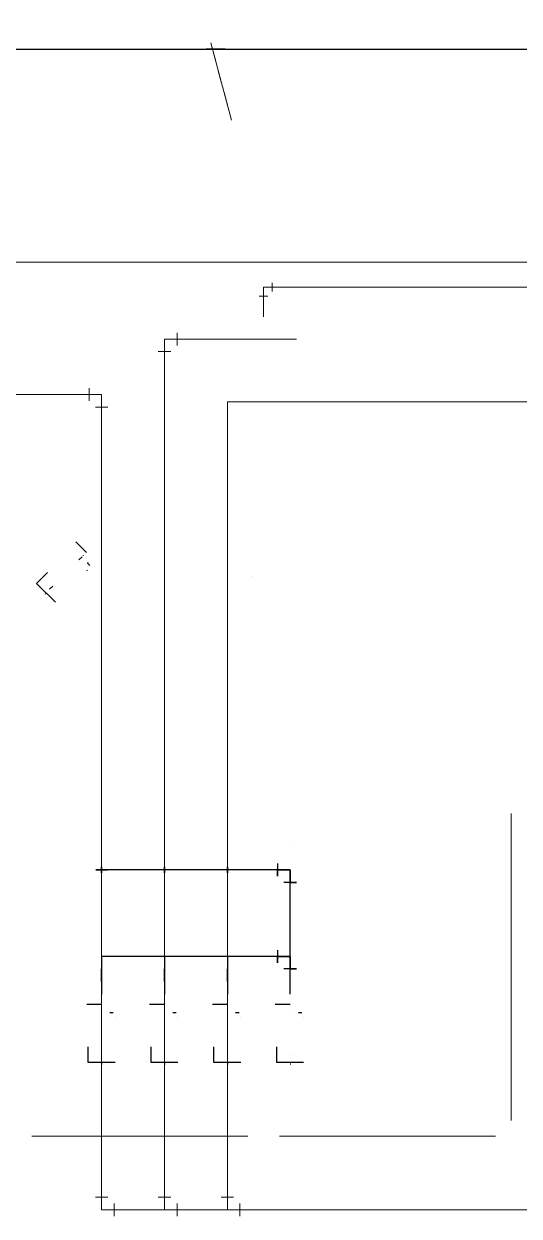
# Model space of a CAD drawing. Header units: inches. Extents: x -304.5 to -285.6, y -19.6 to -9.9.
# Drawn here: x -295.22 to -291.28, y -19.63 to -10.15 of the extents above; entities that cross this region are included whole.
import ezdxf

# ---------------------------------------------------------------- set-up
doc = ezdxf.new("R2010")
doc.units = ezdxf.units.IN
doc.header["$MEASUREMENT"] = 0
doc.layers.get('0').update_dxf_attribs({"color": 5})
for name, color, linetype in [('3D Bombas', 177, 'Continuous'), ('3D Tanques Aceite', 253, 'Continuous'), ('3D Tuberia 2¨', 3, 'Continuous'), ('3D Tuberia Descarga Camion', 3, 'Continuous')]:
    doc.layers.add(name, color=color, linetype=linetype)
doc.layers.add('3D Cerramiento Tanques', color=7, linetype='Continuous', lineweight=0, true_color=0x1c1d1b)
for name, color, linetype, lineweight in [('3D Tu.A. Tuberia A+B', 5, 'Continuous', 0), ('3D Tu.A. Tuberia oleina', 6, 'Continuous', 0), ('3D Tu.A. Tuberia oleofrito', 4, 'Continuous', 0), ('Cotas Oleina', 1, 'Continuous', 9)]:
    doc.layers.add(name, color=color, linetype=linetype, lineweight=lineweight)

# ---------------------------------------------------------------- blocks, each defined once
blk = doc.blocks.new('bomba')
at = {"extrusion": (-1, 6.123233995736766e-17, -1.224667021810135e-16)}
for p, q in [((-0.5438274276402808, -0.1064799867872352, -0.2603064264033157), (-0.5438274276402808, 0.1064799867872352, -0.2603064264033157)), ((-0.485192415385427, 2.726983439060859e-08, -0.1570211357906304), (-0.485192415385427, 2.726983439060859e-08, -0.3635917170159906)), ((-0.1489630670225779, 0, -0.3657213106368756), (-0.1489630670225779, 0, -0.1676451036678183)), ((-0.09802274598951044, 0, -0.3679721473058367), (-0.09802274598951044, 0, -0.3538363592163469)), ((-0.5531852263234214, -3.142258719890378e-05, -0.2603064264033155), (-0.5531852263234214, -0.005091926419936499, -0.2515413766534428)), ((-0.1489630670225779, -0.09257053585952235, -0.1951230672373274), (-0.1489630670225779, -0.06518335916598517, -0.1951230672373225)), ((-0.1489630670225779, -0.06518335916598517, -0.1676451036678183), (-0.1489630670225779, -0.06518335916598517, -0.1951230672373274)), ((-0.1820420236094833, -0.1064799867872352, -0.2957211025524073), (-0.1820420236094833, -0.1064799867872352, -0.2943520106269825)), ((-0.1820420236094833, -0.1064799867872352, -0.2857982082134419), (-0.1820420236094833, -0.1064799867872352, -0.284429116288017)), ((-0.1820420236094833, -0.1064799867872352, -0.2758753138744763), (-0.1820420236094833, -0.1064799867872352, -0.2745062219490516)), ((-0.1820420236094833, -0.1064799867872352, -0.2659524195355108), (-0.1820420236094833, -0.1064799867872352, -0.264583327610086)), ((-0.1820420236094833, -0.1064799867872352, -0.2560295251965453), (-0.1820420236094833, -0.1064799867872352, -0.2546604332711205)), ((-0.1820420236094833, -0.1064799867872352, -0.2461066308575797), (-0.1820420236094833, -0.1064799867872352, -0.2447375389321549)), ((-0.1820420236094833, -0.1064799867872352, -0.2361837365186143), (-0.1820420236094833, -0.1064799867872352, -0.2348146445931894)), ((-0.1820420236094833, -0.1064799867872352, -0.2262608421796488), (-0.1820420236094833, -0.1064799867872352, -0.224891750254224)), ((-0.1820420236094833, -0.1064799867872352, -0.2163379478406832), (-0.1820420236094833, -0.1064799867872352, -0.2149688559152584))]:
    blk.add_line(p, q, dxfattribs=at)
at = {"extrusion": (-6.123233995736764e-17, -1, -1.836970198721324e-16)}
blk.add_line((-0.5438274276402808, 0.1064799867872352, -0.2603064264033157), (-0.4197775721413564, 0.1064799867872352, -0.2603064264033157), dxfattribs=at)
blk.add_line((-0.08091051280689499, 0, -0.2666832071523469), (-0.08091051280689499, 0.1190225912646383, -0.2666832071523469))

msp = doc.modelspace()

# ---------------------------------------------------------------- hatches: boundary and pattern name
at = {"layer": '3D Cerramiento Tanques', "ltscale": 0.004, "extrusion": (8.426592756904938e-14, -1, 0)}
h = msp.add_hatch(dxfattribs=at)
h.set_pattern_fill('ANSI37', color=256, scale=0.04)
h.set_pattern_definition([(45, (-300.7480803038473, -223187.3266422498), (-0.08980256121069152, 0.08980256121069154), []), (135, (-300.7480803038473, -223187.3266422498), (-0.08980256121069154, -0.08980256121069152), [])])
h.paths.add_polyline_path([(-293.0244321045014, 4.031583633741503), (-295.6744321044083, 4.031583633741503), (-295.6744321044083, 1.881583633741505), (-293.0244321045014, 1.881583633741505)])
h = msp.add_hatch(dxfattribs=at)
h.set_pattern_fill('ANSI37', color=256, scale=0.04)
h.set_pattern_definition([(45, (-297.848080857146, -223187.3266422498), (-0.08980256121069152, 0.08980256121069154), []), (135, (-297.848080857146, -223187.3266422498), (-0.08980256121069154, -0.08980256121069152), [])])
h.paths.add_polyline_path([(-290.1244326578001, 4.031583633741503), (-292.774432657707, 4.031583633741503), (-292.774432657707, 1.881583633741505), (-290.1244326578001, 1.881583633741505)])
at = {"layer": '3D Cerramiento Tanques', "ltscale": 0.004, "extrusion": (-1, -8.426592756904938e-14, 0)}
h = msp.add_hatch(dxfattribs=at)
h.set_pattern_fill('ANSI37', color=256, scale=0.04)
h.set_pattern_definition([(44.99999999999999, (1173584.916571278, -223178.7885738848), (-0.08980256121069152, 0.08980256121069154), []), (135, (1173584.916571278, -223178.7885738848), (-0.08980256121069154, -0.08980256121069152), [])])
h.paths.add_polyline_path([(16.42694097769024, 1.891583633689349), (18.86694153066529, 1.891583633689349), (18.86694153066529, 4.031583633633468), (16.42694097769024, 4.031583633633469)])
at = {"layer": '3D Cerramiento Tanques', "ltscale": 0.004, "extrusion": (8.426592756904938e-14, -1, 0)}
h = msp.add_hatch(dxfattribs=at)
h.set_pattern_fill('ANSI37', color=256, scale=0.04)
h.set_pattern_definition([(45, (-295.2044304445865, -223181.4034910044), (-0.08980256121069152, 0.08980256121069154), []), (135, (-295.2044304445865, -223181.4034910044), (-0.08980256121069154, -0.08980256121069152), [])])
h.paths.add_polyline_path([(-293.4344298913622, 4.02158363374682), (-295.1544304445399, 4.021583633929785), (-295.1544304445399, 1.891583633866857), (-293.4344298915951, 1.891583638179112), (-293.4344298913622, 3.971583633746969)])
h = msp.add_hatch(dxfattribs=at)
h.set_pattern_fill('ANSI37', color=256, scale=0.04)
h.set_pattern_definition([(45, (-293.2344304446144, -223181.4034910044), (-0.08980256121069152, 0.08980256121069154), []), (135, (-293.2344304446144, -223181.4034910044), (-0.08980256121069154, -0.08980256121069152), [])])
h.paths.add_polyline_path([(-291.4644298913902, 4.02158363374682), (-293.1844304445679, 4.021583633929785), (-293.1844304445679, 1.891583633866857), (-291.464429891623, 1.891583638179112), (-291.4644298913902, 3.971583633746969)])

# ---------------------------------------------------------------- linework, layer by layer
at = {"layer": '3D Cerramiento Tanques', "ltscale": 0.004, "extrusion": (-1, -8.426592756904938e-14, 0), "elevation": 291.3394301679929}
msp.add_lwpolyline([(16.42694097769024, 4.031583633633469), (18.86694153066529, 4.031583633633469), (18.86694153066529, 1.891583633689349), (16.42694097769024, 1.891583633689349)], close=True, dxfattribs=at)
at = {"layer": '3D Cerramiento Tanques', "ltscale": 0.004, "extrusion": (8.426592756904938e-14, -1, 0)}
for points, elevation in [([(-295.1544304445399, 4.021583633929785), (-295.1544304445399, 1.891583633866857), (-293.434429891595, 1.891583638179112), (-293.4344298913622, 3.971583633746969), (-293.4344298913622, 4.02158363374682)], 18.99185809734672), ([(-293.1844304445678, 4.021583633929785), (-293.1844304445678, 1.891583633866857), (-291.464429891623, 1.891583638179112), (-291.4644298913901, 3.971583633746969), (-291.4644298913901, 4.02158363374682)], 18.99194125400432)]:
    msp.add_lwpolyline(points, close=True, dxfattribs=dict(at, elevation=elevation))
at = {"layer": '3D Tanques Aceite', "extrusion": (0.1227878039686896, 0.1227878039686896, 0.9848077530122787)}
msp.add_line((-294.7185872232066, -14.35201731745521, 2.401833749210742), (-294.8027489046041, -14.26785563605759, 2.401833749210742), dxfattribs=at)
at = {"layer": '3D Tanques Aceite', "extrusion": (-0.696364240320069, -0.6963642403200689, 0.1736481776665296)}
for p, q in [((-294.7781372596608, -14.41156735390954, 2.316117459080641), (-294.7538159171887, -14.38724601143736, 2.511184443391035)), ((-294.7429406169946, -14.37637071124336, 2.305055123761154), (-294.7412049146178, -14.37463500886649, 2.318976157466619)), ((-294.7124107279695, -14.49642626365403, 2.429886880354478), (-294.7122426201786, -14.49625815586307, 2.431235172697218)), ((-294.7111923175647, -14.49520785324913, 2.439659023631809), (-294.7110242097737, -14.49503974545818, 2.441007315974556)), ((-294.7077243219019, -14.43333760672414, 2.511184443391042), (-294.7110982807062, -14.43671156552837, 2.484123931830798)), ((-294.6917326223486, -14.45607722388594, 2.484123931830798), (-294.7110982807062, -14.43671156552837, 2.484123931830805)), ((-294.7099739071597, -14.49398944284424, 2.449431166909147), (-294.7098057993688, -14.49382133505328, 2.450779459251887)), ((-294.7087554967549, -14.49277103243934, 2.459203310186478), (-294.7085873889639, -14.49260292464838, 2.460551602529226)), ((-294.70753708635, -14.49155262203444, 2.468975453463817), (-294.707368978559, -14.49138451424349, 2.470323745806557)), ((-294.7172843695892, -14.50129990527361, 2.390798307245138), (-294.7171162617982, -14.50113179748265, 2.392146599587879)), ((-294.7160659591842, -14.50008149486871, 2.40057045052247), (-294.7158978513933, -14.49991338707776, 2.401918742865217)), ((-294.7148475487793, -14.49886308446382, 2.410342593799808), (-294.7146794409884, -14.49869497667286, 2.411690886142548)), ((-294.7136291383744, -14.49764467405892, 2.420114737077139), (-294.7134610305835, -14.49747656626797, 2.421463029419887)), ((-294.9648702973134, -14.74888583299781, 2.488498331003481), (-295.1154557387492, -14.59830039156202, 2.488498331003488)), ((-295.0466572352778, -14.68013176777542, 2.490123295691778), (-295.042002677491, -14.68263384314131, 2.498755184640981)), ((-294.9866495375323, -14.62007959321561, 2.580032622945471), (-295.0120138855655, -14.64544394124881, 2.376600313010482))]:
    msp.add_line(p, q, dxfattribs=at)
at = {"layer": '3D Tanques Aceite', "extrusion": (0.7071067811865475, -0.7071067811865476, 1.387778781137148e-17)}
msp.add_line((-295.1154557387492, -14.59830039156202, 2.488498331003488), (-295.0290718553629, -14.51191650817568, 2.466957299656297), dxfattribs=at)
at = {"layer": '3D Tanques Aceite', "color": 250, "ltscale": 2, "extrusion": (-1, 0, 0), "elevation": 293.3991301640016}
msp.add_lwpolyline([(14.54415372776406, 2.961583586080029), (14.54415372776406, 0.7793315298295118)], dxfattribs=at)
at = {"layer": '3D Tu.A. Tuberia A+B', "extrusion": (-1, -6.123233995736766e-17, -1.124819836996393e-32), "elevation": 293.5979320571348}
msp.add_lwpolyline([(17.01985526016777, 0.9165835860801909), (17.01985526016777, 0.8665835860801226), (17.11985526016773, 0.9165835860801909), (17.11985526016768, 0.8665835860801226), (17.01985526016777, 0.9165835860801909)], dxfattribs=at)
at = {"layer": '3D Tu.A. Tuberia A+B', "extrusion": (-1, 3.636594946951999e-13, 1.781417744632082e-28), "elevation": 293.5979320571285}
msp.add_lwpolyline([(17.26094125413331, 0.8460835860801417), (17.26094125413331, 0.937083586080142), (17.26094125413331, 0.8915835860801418), (17.35194125413332, 0.8915835860801418), (17.35194125413332, 0.9825835860801422), (17.39744125413331, 0.9825835860801422), (17.30644125413332, 0.9825835860801422)], dxfattribs=at)
at = {"layer": '3D Tu.A. Tuberia A+B', "extrusion": (-1, -3.636594946951999e-13, -1.336063308474061e-28), "elevation": 293.5979320571411}
msp.add_lwpolyline([(17.44294125391978, 1.184083586080099), (17.44294125391978, 1.093083586080098), (17.44294125391978, 1.138583586080099), (17.35194125391978, 1.138583586080099), (17.35194125391978, 1.047583586080098), (17.30644125391978, 1.047583586080098), (17.39744125391977, 1.047583586080098)], dxfattribs=at)
at = {"layer": '3D Tu.A. Tuberia A+B', "extrusion": (1, 6.123233995750134e-17, -3.639044240550295e-13), "elevation": -293.5979320571356}
msp.add_lwpolyline([(-17.46307683097729, 1.855266793125598), (-17.46307683097729, 1.95526679312562), (-17.46307683097729, 1.905266793125609), (-17.36307683097726, 1.905266793125609), (-17.36307683097726, 2.005266793125632), (-17.31307683097725, 2.005266793125632), (-17.41307683097727, 2.005266793125632)], dxfattribs=at)
at = {"layer": '3D Tu.A. Tuberia A+B', "extrusion": (1, 6.123233995750134e-17, 3.637819593751147e-13)}
for points, elevation in [([(-17.46307683097729, 2.847679862945318), (-17.46307683097729, 2.747679862945295), (-17.46307683097729, 2.797679862945306), (-17.36307683097726, 2.797679862945306), (-17.36307683097726, 2.697679862945284), (-17.31307683097725, 2.697679862945284), (-17.41307683097727, 2.697679862945284)], -293.5979320571338), ([(-17.96307683097724, 4.436736935933539), (-17.96307683097724, 4.336736935933517), (-17.96307683097724, 4.386736935933528), (-17.86307683097722, 4.386736935933528), (-17.86307683097722, 4.286736935933505), (-17.81307683097721, 4.286736935933505), (-17.91307683097723, 4.286736935933505)], -293.5979320571332)]:
    msp.add_lwpolyline(points, dxfattribs=dict(at, elevation=elevation))
at = {"layer": '3D Tu.A. Tuberia A+B', "extrusion": (-1, 0, 6.123233995736766e-17)}
for points, elevation in [([(17.33807683097696, 2.301473328035503), (17.38807683097703, 2.301473328035503), (17.33807683097696, 2.401473328035469), (17.38807683097703, 2.401473328035412), (17.33807683097696, 2.301473328035503)], 293.5979320571349), ([(17.86307683097727, 1.905266793232433), (17.36307683097727, 1.905266793232433), (17.36307683097672, 2.797679862838426), (17.86307683097727, 2.797679862838426)], 293.5979320571348), ([(17.81307683097713, 2.251473328035492), (17.9130768309772, 2.251473328035492), (17.86307683097716, 2.251473328035492), (17.86307683097739, 2.451473328035367), (17.81307683097706, 2.451473328035424), (17.9130768309772, 2.45147332803531), (17.86307683097739, 2.451473328035367), (17.9630768309772, 2.351473328035515), (17.86307683097716, 2.251473328035492), (17.86307683097727, 2.351473328035401), (17.87636461073657, 2.351473328035401), (17.87636461073657, 2.336705976595842), (17.87636461073657, 2.366240679475017), (17.87636461073657, 2.336705976595842), (17.89616180184566, 2.336705976595842), (17.89616180184566, 2.353621269396105), (17.89616180184566, 2.336705976595842), (17.9245662711001, 2.336705976595842)], 293.5979320571349), ([(17.83807683097726, 2.105266793232421), (17.88807683097733, 2.105266793232421), (17.83807683097726, 2.205266793232387), (17.88807683097733, 2.20526679323233), (17.83807683097726, 2.105266793232421)], 293.5979320571348), ([(17.8380768309772, 2.497679862838472), (17.88807683097727, 2.497679862838472), (17.8380768309772, 2.597679862838437), (17.88807683097727, 2.597679862838381), (17.8380768309772, 2.497679862838472)], 293.5979320547388)]:
    msp.add_lwpolyline(points, dxfattribs=dict(at, elevation=elevation))
at = {"layer": '3D Tu.A. Tuberia A+B', "extrusion": (1, 3.673940397442059e-16, -3.637207270351574e-13)}
for points, elevation in [([(-17.9130768309771, 1.805266793125583), (-17.8130768309771, 1.805266793125583), (-17.8630768309771, 1.805266793125583), (-17.86307683097717, 2.005266793125572), (-17.81307683097717, 2.005266793125572), (-17.91307683097717, 2.005266793125572), (-17.86307683097717, 2.005266793125572), (-17.86307683097713, 1.905266793125606), (-17.76307683097713, 1.905266793125663), (-17.76307683097714, 1.955266793125617), (-17.76307683097712, 1.855266793125651)], -293.5979320571355), ([(-17.9130768309771, 2.697679862731634), (-17.8130768309771, 2.697679862731634), (-17.8630768309771, 2.697679862731634), (-17.86307683097717, 2.897679862731622), (-17.81307683097717, 2.897679862731622), (-17.91307683097717, 2.897679862731622), (-17.86307683097717, 2.897679862731622), (-17.86307683097713, 2.797679862731656), (-17.76307683097713, 2.797679862731713), (-17.76307683097714, 2.847679862731668), (-17.76307683097712, 2.747679862731702)], -293.5979320571358)]:
    msp.add_lwpolyline(points, dxfattribs=dict(at, elevation=elevation))
at = {"layer": '3D Tu.A. Tuberia A+B', "extrusion": (-1, -1.499759782661858e-32, 6.123233995736766e-17), "elevation": 293.5979320571348}
msp.add_lwpolyline([(17.8380768309772, 1.505266793232449), (17.88807683097727, 1.505266793232449), (17.8380768309772, 1.605266793232415), (17.88807683097727, 1.605266793232358), (17.8380768309772, 1.505266793232449)], dxfattribs=at)
at = {"layer": '3D Tu.A. Tuberia A+B', "extrusion": (-1, 0, 0), "elevation": 293.5979320571348}
msp.add_lwpolyline([(19.57724627834573, 4.386736935826723), (17.86307683097724, 4.386736935826723), (17.86307683097724, 1.398978113713145)], dxfattribs=at)
at = {"layer": '3D Tu.A. Tuberia A+B', "elevation": 4.386736935826723}
msp.add_lwpolyline([(-293.4979320571348, -19.62724627834574), (-293.4979320571348, -19.52724627834572), (-293.4979320571348, -19.57724627834573), (-293.5979320571348, -19.57724627834573), (-293.5979320571348, -19.47724627834571), (-293.6479320571348, -19.47724627834571), (-293.5479320571348, -19.47724627834571)], dxfattribs=at)
at = {"layer": '3D Tu.A. Tuberia A+B', "extrusion": (0, -1, 0), "elevation": 19.57724627834573}
msp.add_lwpolyline([(-293.5979320571348, 4.386736935826723), (-285.6265249478787, 4.386736935826723)], dxfattribs=at)
at = {"layer": '3D Tu.A. Tuberia A+B'}
msp.add_polyline3d([(-293.5979320571348, -17.67417838753684, 1.138583586080102), (-293.5979320571348, -17.3519412540265, 1.138583586080102), (-293.5979320571348, -17.3519412540265, 0.8915835860801418), (-293.5979320571348, -13.15704125468768, 0.8915835860801418), (-288.8991301640459, -13.15704125468773, 0.8915835860801418), (-288.8991301640459, -12.65704125468773, 0.8915835860801418), (-288.8991301640459, -12.65704125468773, 1.291583586080141)], dxfattribs=at)
at = {"layer": '3D Tu.A. Tuberia oleina', "extrusion": (-6.12323399568098e-17, 1.540553066646384e-15, -1), "elevation": -0.8915835860801429}
msp.add_lwpolyline([(294.6979320571347, -13.04694125468769), (294.6979320571348, -13.14694125468768), (294.6979320571348, -13.09694125468769), (294.5979320571348, -13.09694125468772), (294.5979320571348, -13.19694125468772), (294.5479320571348, -13.19694125468774), (294.6479320571348, -13.1969412546877)], dxfattribs=at)
at = {"layer": '3D Tu.A. Tuberia oleina', "extrusion": (-1, -6.123233995736766e-17, -1.124819836996393e-32), "elevation": 294.5979320571347}
msp.add_lwpolyline([(17.01985526016714, 0.9165835860801899), (17.01985526016714, 0.8665835860801216), (17.11985526016711, 0.9165835860801899), (17.11985526016705, 0.8665835860801216), (17.01985526016714, 0.9165835860801899)], dxfattribs=at)
at = {"layer": '3D Tu.A. Tuberia oleina', "extrusion": (-1, 3.636594946951999e-13, 1.781417744632082e-28), "elevation": 294.5979320571284}
msp.add_lwpolyline([(17.26094125413368, 0.8460835860801421), (17.26094125413368, 0.9370835860801424), (17.26094125413368, 0.8915835860801422), (17.35194125413368, 0.8915835860801422), (17.35194125413368, 0.9825835860801426), (17.39744125413367, 0.9825835860801426), (17.30644125413368, 0.9825835860801426)], dxfattribs=at)
at = {"layer": '3D Tu.A. Tuberia oleina', "extrusion": (-1, -3.636594946951999e-13, -1.336063308474061e-28), "elevation": 294.5979320571411}
msp.add_lwpolyline([(17.44294125391941, 1.184083586080099), (17.44294125391941, 1.093083586080099), (17.44294125391941, 1.138583586080099), (17.35194125391941, 1.138583586080099), (17.35194125391941, 1.047583586080099), (17.30644125391942, 1.047583586080099), (17.39744125391941, 1.047583586080099)], dxfattribs=at)
at = {"layer": '3D Tu.A. Tuberia oleina', "extrusion": (1, 6.123233995750134e-17, -3.639044240550295e-13), "elevation": -294.5979320571356}
msp.add_lwpolyline([(-17.46307683097737, 1.861555472644538), (-17.46307683097737, 1.961555472644561), (-17.46307683097737, 1.911555472644549), (-17.36307683097735, 1.911555472644549), (-17.36307683097735, 2.011555472644572), (-17.31307683097734, 2.011555472644572), (-17.41307683097736, 2.011555472644572)], dxfattribs=at)
at = {"layer": '3D Tu.A. Tuberia oleina', "extrusion": (1, 6.123233995750134e-17, 3.637819593751147e-13)}
for points, elevation in [([(-17.46307683097737, 2.853968542464986), (-17.46307683097737, 2.753968542464963), (-17.46307683097737, 2.803968542464975), (-17.36307683097735, 2.803968542464975), (-17.36307683097735, 2.703968542464952), (-17.31307683097734, 2.703968542464952), (-17.41307683097736, 2.703968542464952)], -294.5979320571338), ([(-17.96307683097733, 5.134509398253881), (-17.96307683097733, 5.034509398253858), (-17.96307683097733, 5.08450939825387), (-17.86307683097731, 5.08450939825387), (-17.86307683097731, 4.984509398253847), (-17.81307683097729, 4.984509398253847), (-17.91307683097732, 4.984509398253847)], -294.5979320571329)]:
    msp.add_lwpolyline(points, dxfattribs=dict(at, elevation=elevation))
at = {"layer": '3D Tu.A. Tuberia oleina', "extrusion": (-1, 0, 6.123233995736766e-17)}
for points, elevation in [([(17.33807683097705, 2.307762007554807), (17.38807683097712, 2.307762007554807), (17.33807683097705, 2.407762007554773), (17.38807683097712, 2.407762007554716), (17.33807683097705, 2.307762007554807)], 294.5979320571349), ([(17.86307683097736, 1.911555472751737), (17.36307683097736, 1.911555472751737), (17.36307683097681, 2.80396854235773), (17.86307683097736, 2.80396854235773)], 294.5979320571348), ([(17.81307683097721, 2.257762007554796), (17.91307683097728, 2.257762007554796), (17.86307683097725, 2.257762007554796), (17.86307683097747, 2.457762007554671), (17.81307683097715, 2.457762007554728), (17.91307683097728, 2.457762007554614), (17.86307683097747, 2.457762007554671), (17.96307683097728, 2.357762007554819), (17.86307683097725, 2.257762007554796), (17.86307683097736, 2.357762007554705), (17.87636461073665, 2.357762007554705), (17.87636461073665, 2.342994656115146), (17.87636461073665, 2.372529358994321), (17.87636461073665, 2.342994656115146), (17.89616180184575, 2.342994656115146), (17.89616180184575, 2.359909948915409), (17.89616180184575, 2.342994656115146), (17.92456627110018, 2.342994656115146)], 294.5979320571349), ([(17.83807683097734, 2.111555472751725), (17.88807683097741, 2.111555472751725), (17.83807683097734, 2.211555472751691), (17.88807683097741, 2.211555472751634), (17.83807683097734, 2.111555472751725)], 294.5979320571348), ([(17.83807683097729, 2.503968542357776), (17.88807683097736, 2.503968542357776), (17.83807683097729, 2.603968542357741), (17.88807683097736, 2.603968542357685), (17.83807683097729, 2.503968542357776)], 294.5979320547388)]:
    msp.add_lwpolyline(points, dxfattribs=dict(at, elevation=elevation))
at = {"layer": '3D Tu.A. Tuberia oleina', "extrusion": (1, 3.673940397442059e-16, -3.637207270351574e-13), "elevation": -294.5979320571358}
msp.add_lwpolyline([(-17.91307683097718, 2.703968542250574), (-17.81307683097718, 2.703968542250574), (-17.86307683097718, 2.703968542250574), (-17.86307683097725, 2.903968542250563), (-17.81307683097726, 2.903968542250563), (-17.91307683097725, 2.903968542250563), (-17.86307683097725, 2.903968542250563), (-17.86307683097722, 2.803968542250597), (-17.76307683097722, 2.803968542250654), (-17.76307683097723, 2.853968542250608), (-17.76307683097721, 2.753968542250643)], dxfattribs=at)
at = {"layer": '3D Tu.A. Tuberia oleina', "extrusion": (-1, -1.499759782661858e-32, 6.123233995736766e-17), "elevation": 294.5979320571348}
msp.add_lwpolyline([(17.83807683097729, 1.505266793232449), (17.88807683097736, 1.505266793232449), (17.83807683097729, 1.605266793232415), (17.88807683097736, 1.605266793232358), (17.83807683097729, 1.505266793232449)], dxfattribs=at)
at = {"layer": '3D Tu.A. Tuberia oleina', "extrusion": (-1, 0, 0), "elevation": 294.5979320571348}
msp.add_lwpolyline([(19.57724627834582, 5.0845093981467), (17.86307683097732, 5.0845093981467), (17.86307683097732, 1.405266793232449)], dxfattribs=at)
at = {"layer": '3D Tu.A. Tuberia oleina', "elevation": 5.0845093981467}
msp.add_lwpolyline([(-294.4979320571348, -19.62724627834574), (-294.4979320571348, -19.52724627834572), (-294.4979320571348, -19.57724627834573), (-294.5979320571348, -19.57724627834573), (-294.5979320571348, -19.47724627834571), (-294.6479320571348, -19.47724627834571), (-294.5479320571348, -19.47724627834571)], dxfattribs=at)
at = {"layer": '3D Tu.A. Tuberia oleina', "extrusion": (0, -1, 0), "elevation": 19.57724627834573}
msp.add_lwpolyline([(-294.5979320571348, 5.0845093981467), (-285.6265247890817, 5.0845093981467)], dxfattribs=at)
at = {"layer": '3D Tu.A. Tuberia oleina'}
for points in [[(-297.776062198401, -12.38480922033011, 9.141583586080142), (-297.776062198401, -12.38480922033011, 9.291583586080142), (-297.776062198401, -12.04490919987435, 9.291583586080142), (-287.0606353014283, -12.04490919987436, 9.291583586080142), (-287.0606353014281, -12.04490919986813, 4.161583586241314), (-285.5606353014281, -12.04490919986813, 4.161583586241314)], [(-294.5979320571348, -17.67417838753689, 1.138583586080101), (-294.5979320571348, -17.35194125402655, 1.138583586080101), (-294.5979320571348, -17.35194125402655, 0.8915835860801407), (-294.5979320571348, -13.09694125468772, 0.8915835860801407), (-297.5639301640433, -13.09694125468772, 0.8915835860801407), (-297.5639301640433, -12.59694125468772, 0.8915835860801407), (-297.5639301640433, -12.59694125468772, 1.291583586080141)]]:
    msp.add_polyline3d(points, dxfattribs=at)
at = {"layer": '3D Tu.A. Tuberia oleofrito', "extrusion": (-0.9659287651589209, -0.2588080768418218, -1.83697019872103e-16), "elevation": 286.388625375368}
msp.add_lwpolyline([(-65.91702983510716, 2.53858358608018), (-65.91702983510709, 2.438583586080157), (-65.91702983510709, 2.488583586080168), (-66.01702983510708, 2.488583586080111), (-66.01702983510704, 2.388583586080145), (-66.06702983510706, 2.388583586080145), (-65.96702983510706, 2.388583586080145)], dxfattribs=at)
at = {"layer": '3D Tu.A. Tuberia oleofrito'}
for points, elevation in [([(-293.5649847036013, -10.91836947750269), (-293.7167517948233, -10.35194125468733)], 2.488583586080059), ([(-293.9979320571348, -19.62724627834577), (-293.9979320571348, -19.52724627834575), (-293.9979320571348, -19.57724627834576), (-294.0979320571348, -19.57724627834576), (-294.0979320571348, -19.47724627834574), (-294.1479320571348, -19.47724627834574), (-294.0479320571348, -19.47724627834574)], 4.735624933482817)]:
    msp.add_lwpolyline(points, dxfattribs=dict(at, elevation=elevation))
at = {"layer": '3D Tu.A. Tuberia oleofrito', "extrusion": (0, -1, 0)}
for points, elevation in [([(-293.7167517948232, 2.488583586080102), (-293.7167517948232, 2.261583585509046)], 10.35194125468733), ([(-294.0979320571348, 4.735624933482817), (-285.6265247890817, 4.735624949387738)], 19.5772462664567)]:
    msp.add_lwpolyline(points, dxfattribs=dict(at, elevation=elevation))
at = {"layer": '3D Tu.A. Tuberia oleofrito', "extrusion": (-0.9659287651588587, -0.2588080768420536, 0), "elevation": 286.3886253753522}
msp.add_lwpolyline([(-65.83650417048118, 2.463583586080025), (-65.83650417048118, 2.513583586080093), (-65.73650417048114, 2.463583586080025), (-65.73650417048118, 2.513583586080093)], dxfattribs=at)
at = {"layer": '3D Tu.A. Tuberia oleofrito', "extrusion": (-0.9659287651592572, -0.2588080768405662, 0), "elevation": 286.3886253754531}
msp.add_lwpolyline([(-65.65878891329902, 2.463583586080027), (-65.65878891329902, 2.513583586080097), (-65.55878891329905, 2.463583586080027), (-65.55878891329914, 2.513583586080097), (-65.65878891329902, 2.463583586080027)], dxfattribs=at)
at = {"layer": '3D Tu.A. Tuberia oleofrito', "extrusion": (-1.540553066646384e-15, -6.123233995680895e-17, -1), "elevation": -9.291583586079689}
msp.add_lwpolyline([(293.3462621984036, -12.31490922033641), (293.2762621984036, -12.31490922033641), (293.3112621984037, -12.31490922033641), (293.3112621984036, -12.24490922033642), (293.2412621984036, -12.24490922033648), (293.2412621984036, -12.20990922033645), (293.2412621984036, -12.27990922033645)], dxfattribs=at)
at = {"layer": '3D Tu.A. Tuberia oleofrito', "extrusion": (-1, 2.004094962711092e-28, -3.636594946951999e-13), "elevation": 293.3112621984002}
msp.add_lwpolyline([(12.47990922033997, 9.221583586186807), (12.40990922033997, 9.221583586186807), (12.44490922033997, 9.221583586186807), (12.44490922033997, 9.291583586186807), (12.37490922033997, 9.291583586186807), (12.37490922033997, 9.326583586186807), (12.37490922033997, 9.256583586186807)], dxfattribs=at)
at = {"layer": '3D Tu.A. Tuberia oleofrito', "extrusion": (-1.540553066646384e-15, -6.123233995680933e-17, -1), "elevation": -0.8915835860796867}
msp.add_lwpolyline([(294.1479320571349, -12.75704125468773), (294.0479320571349, -12.75704125468778), (294.0979320571349, -12.75704125468778), (294.0979320571348, -12.65704125468776), (293.9979320571348, -12.65704125468782), (293.9979320571348, -12.60704125468781), (293.9979320571348, -12.70704125468777)], dxfattribs=at)
at = {"layer": '3D Tu.A. Tuberia oleofrito', "extrusion": (3.638431917150721e-13, 1, 0), "elevation": -12.65704125479449}
msp.add_lwpolyline([(293.0491301640414, 0.9915835860801412), (293.1491301640414, 0.9915835860801412), (293.0991301640414, 0.9915835860801412), (293.0991301640414, 0.8915835860801398), (293.1991301640414, 0.8915835860801398), (293.1991301640414, 0.8415835860801391), (293.1991301640414, 0.9415835860801405)], dxfattribs=at)
at = {"layer": '3D Tu.A. Tuberia oleofrito', "extrusion": (-1, -6.123233995736766e-17, -1.124819836996393e-32), "elevation": 294.0979320571317}
msp.add_lwpolyline([(17.01985526016714, 0.9165835860801888), (17.01985526016714, 0.8665835860801205), (17.11985526016711, 0.9165835860801888), (17.11985526016705, 0.8665835860801205), (17.01985526016714, 0.9165835860801888)], dxfattribs=at)
at = {"layer": '3D Tu.A. Tuberia oleofrito', "extrusion": (-1, 3.636594946951999e-13, 1.781417744632082e-28), "elevation": 294.0979320571285}
msp.add_lwpolyline([(17.2609412541335, 0.8460835860801406), (17.2609412541335, 0.9370835860801409), (17.2609412541335, 0.8915835860801407), (17.3519412541335, 0.8915835860801407), (17.3519412541335, 0.9825835860801411), (17.3974412541335, 0.9825835860801411), (17.3064412541335, 0.9825835860801411)], dxfattribs=at)
at = {"layer": '3D Tu.A. Tuberia oleofrito', "extrusion": (-1, -3.636594946951999e-13, -1.336063308474061e-28), "elevation": 294.0979320571411}
msp.add_lwpolyline([(17.4429412539196, 1.184083586080098), (17.4429412539196, 1.093083586080097), (17.4429412539196, 1.138583586080097), (17.3519412539196, 1.138583586080097), (17.3519412539196, 1.047583586080097), (17.3064412539196, 1.047583586080097), (17.3974412539196, 1.047583586080097)], dxfattribs=at)
at = {"layer": '3D Tu.A. Tuberia oleofrito', "extrusion": (1, 6.123233995750134e-17, -3.639044240550295e-13), "elevation": -294.0979320571356}
msp.add_lwpolyline([(-17.46307683097731, 1.86155547264472), (-17.46307683097731, 1.961555472644743), (-17.46307683097731, 1.911555472644731), (-17.36307683097729, 1.911555472644731), (-17.36307683097729, 2.011555472644754), (-17.31307683097728, 2.011555472644754), (-17.4130768309773, 2.011555472644754)], dxfattribs=at)
at = {"layer": '3D Tu.A. Tuberia oleofrito', "extrusion": (1, 6.123233995750134e-17, 3.637819593751147e-13)}
for points, elevation in [([(-17.46307683097731, 2.853968542464804), (-17.46307683097731, 2.753968542464781), (-17.46307683097731, 2.803968542464792), (-17.36307683097729, 2.803968542464792), (-17.36307683097729, 2.70396854246477), (-17.31307683097728, 2.70396854246477), (-17.4130768309773, 2.70396854246477)], -294.0979320571338), ([(-17.96307683097727, 4.785624949494736), (-17.96307683097727, 4.685624949494714), (-17.96307683097727, 4.735624949494725), (-17.86307683097725, 4.735624949494725), (-17.86307683097725, 4.635624949494702), (-17.81307683097724, 4.635624949494702), (-17.91307683097726, 4.635624949494702)], -294.0979320571331)]:
    msp.add_lwpolyline(points, dxfattribs=dict(at, elevation=elevation))
at = {"layer": '3D Tu.A. Tuberia oleofrito', "extrusion": (-1, 0, 6.123233995736766e-17)}
for points, elevation in [([(17.33807683097699, 2.307762007554807), (17.38807683097706, 2.307762007554807), (17.33807683097699, 2.407762007554773), (17.38807683097706, 2.407762007554716), (17.33807683097699, 2.307762007554807)], 294.0979320571349), ([(17.8630768309773, 1.911555472751737), (17.3630768309773, 1.911555472751737), (17.36307683097675, 2.80396854235773), (17.8630768309773, 2.80396854235773)], 294.0979320571348), ([(17.81307683097716, 2.257762007554796), (17.91307683097723, 2.257762007554796), (17.86307683097719, 2.257762007554796), (17.86307683097742, 2.457762007554671), (17.81307683097709, 2.457762007554728), (17.91307683097723, 2.457762007554614), (17.86307683097742, 2.457762007554671), (17.96307683097723, 2.357762007554819), (17.86307683097719, 2.257762007554796), (17.8630768309773, 2.357762007554705), (17.87636461073659, 2.357762007554705), (17.87636461073659, 2.342994656115146), (17.87636461073659, 2.372529358994321), (17.87636461073659, 2.342994656115146), (17.89616180184569, 2.342994656115146), (17.89616180184569, 2.359909948915409), (17.89616180184569, 2.342994656115146), (17.92456627110013, 2.342994656115146)], 294.0979320571349), ([(17.83807683097729, 2.111555472751725), (17.88807683097735, 2.111555472751725), (17.83807683097729, 2.211555472751691), (17.88807683097735, 2.211555472751634), (17.83807683097729, 2.111555472751725)], 294.0979320571348), ([(17.83807683097723, 2.503968542357776), (17.8880768309773, 2.503968542357776), (17.83807683097723, 2.603968542357741), (17.8880768309773, 2.603968542357685), (17.83807683097723, 2.503968542357776)], 294.0979320547388)]:
    msp.add_lwpolyline(points, dxfattribs=dict(at, elevation=elevation))
at = {"layer": '3D Tu.A. Tuberia oleofrito', "extrusion": (1, 3.673940397442059e-16, -3.637207270351574e-13)}
for points, elevation in [([(-17.91307683097713, 1.811555472644706), (-17.81307683097713, 1.811555472644706), (-17.86307683097712, 1.811555472644706), (-17.8630768309772, 2.011555472644694), (-17.8130768309772, 2.011555472644694), (-17.9130768309772, 2.011555472644694), (-17.8630768309772, 2.011555472644694), (-17.86307683097716, 1.911555472644729), (-17.76307683097716, 1.911555472644785), (-17.76307683097717, 1.96155547264474), (-17.76307683097715, 1.861555472644774)], -294.0979320571355), ([(-17.91307683097713, 2.703968542250756), (-17.81307683097713, 2.703968542250756), (-17.86307683097712, 2.703968542250756), (-17.8630768309772, 2.903968542250745), (-17.8130768309772, 2.903968542250745), (-17.9130768309772, 2.903968542250745), (-17.8630768309772, 2.903968542250745), (-17.86307683097716, 2.803968542250779), (-17.76307683097716, 2.803968542250836), (-17.76307683097717, 2.85396854225079), (-17.76307683097715, 2.753968542250824)], -294.0979320571358)]:
    msp.add_lwpolyline(points, dxfattribs=dict(at, elevation=elevation))
at = {"layer": '3D Tu.A. Tuberia oleofrito', "extrusion": (-1, -1.499759782661858e-32, 6.123233995736766e-17), "elevation": 294.0979320571348}
msp.add_lwpolyline([(17.83807683097723, 1.505266793232449), (17.8880768309773, 1.505266793232449), (17.83807683097723, 1.605266793232415), (17.8880768309773, 1.605266793232358), (17.83807683097723, 1.505266793232449)], dxfattribs=at)
at = {"layer": '3D Tu.A. Tuberia oleofrito', "extrusion": (-1, 0, 0), "elevation": 294.0979320571348}
msp.add_lwpolyline([(19.57724627834576, 4.735624933482817), (17.86307683097727, 4.735624949387738), (17.86307683097727, 1.40526679323245)], dxfattribs=at)
at = {"layer": '3D Tu.A. Tuberia oleofrito'}
for points in [[(-293.3112621984036, -12.44490922033997, 9.141583586080142), (-293.3112621984036, -12.44490922033997, 9.291583586080142), (-293.3112621984036, -12.24490922033642, 9.291583586080142), (-287.0606353014282, -12.24490922033643, 9.291583586080142), (-287.0606353014281, -12.2449092203302, 4.161583586241314), (-285.5606353014281, -12.2449092203302, 4.161583586241314)], [(-294.0979320571348, -17.6741783875369, 1.138583586080101), (-294.0979320571348, -17.35194125402655, 1.138583586080101), (-294.0979320571348, -17.35194125402655, 0.8915835860801407), (-294.0979320571348, -12.65704125468776, 0.8915835860801407), (-293.099130164046, -12.65704125468776, 0.8915835860801407), (-293.099130164046, -12.65704125468776, 1.291583586080141)]]:
    msp.add_polyline3d(points, dxfattribs=at)
at = {"layer": '3D Tuberia 2¨', "extrusion": (-1, 0, 6.123233995736766e-17)}
for points, elevation in [([(16.85014638753652, 0.9650835860801215), (16.90014638753659, 0.9650835860801215), (16.85014638753652, 1.065083586080087), (16.90014638753659, 1.065083586080031), (16.85014638753652, 0.9650835860801215)], 294.5979320571379), ([(16.85014638753683, 0.9650835860801215), (16.9001463875369, 0.9650835860801215), (16.85014638753683, 1.065083586080087), (16.9001463875369, 1.065083586080031), (16.85014638753683, 0.9650835860801215)], 294.0979320571379), ([(16.85014638753714, 0.9650835860801223), (16.90014638753721, 0.9650835860801223), (16.85014638753714, 1.065083586080088), (16.90014638753721, 1.065083586080031), (16.85014638753714, 0.9650835860801223)], 293.5979320571379)]:
    msp.add_lwpolyline(points, dxfattribs=dict(at, elevation=elevation))
at = {"layer": '3D Tuberia 2¨'}
for points, elevation in [([(-293.1979320571356, -16.82514638753663), (-293.1979320571356, -16.92514638753666), (-293.1979320571356, -16.87514638753665), (-293.0979320571356, -16.87514638753665), (-293.0979320571356, -16.97514638753667), (-293.0479320571356, -16.97514638753667), (-293.1479320571356, -16.97514638753667)], 1.138583586080102), ([(-293.1979320571356, -17.51307683097739), (-293.1979320571356, -17.61307683097742), (-293.1979320571356, -17.5630768309774), (-293.0979320571356, -17.5630768309774), (-293.0979320571356, -17.66307683097743), (-293.0479320571356, -17.66307683097743), (-293.1479320571356, -17.66307683097743)], 1.67288279763216), ([(-294.5979320571349, -17.56307683097613), (-294.5979320571348, -17.86307683097732)], 1.6728827976859), ([(-294.0979320571349, -17.56307683097608), (-294.0979320571348, -17.86307683097727)], 1.6728827976859), ([(-293.5979320571349, -17.56827139418335), (-293.5979320571348, -17.86307683097724)], 1.666594100072367)]:
    msp.add_lwpolyline(points, dxfattribs=dict(at, elevation=elevation))
at = {"layer": '3D Tuberia 2¨', "extrusion": (3.635982623552425e-13, -1, -1.336063308474061e-28), "elevation": 16.8751463874295}
msp.add_lwpolyline([(-294.5069320571441, 1.184083586081007), (-294.5069320571441, 1.093083586081007), (-294.5069320571441, 1.138583586081007), (-294.5979320571441, 1.138583586081007), (-294.5979320571441, 1.047583586081007), (-294.6434320571441, 1.047583586081007), (-294.5524320571441, 1.047583586081007)], dxfattribs=at)
at = {"layer": '3D Tuberia 2¨', "extrusion": (2.842170943042721e-13, -1, -7.601509370420849e-13)}
for points, elevation in [([(-294.0979320571427, 1.138583586092931), (-294.0979320571426, 0.8915835860929694)], 16.87514638745251), ([(-293.5979320571427, 1.138583586092931), (-293.5979320571426, 0.8915835860929704)], 16.87514638745296)]:
    msp.add_lwpolyline(points, dxfattribs=dict(at, elevation=elevation))
at = {"layer": '3D Tuberia 2¨', "extrusion": (-1, -6.123233995736766e-17, -1.124819836996393e-32)}
for points, elevation in [([(17.66307683097673, 1.697882797685934), (17.66307683097673, 1.647882797685866), (17.76307683097669, 1.697882797685934), (17.76307683097664, 1.647882797685866), (17.66307683097673, 1.697882797685934)], 294.5979320571348), ([(17.66307683097667, 1.697882797685934), (17.66307683097667, 1.647882797685866), (17.76307683097664, 1.697882797685934), (17.76307683097658, 1.647882797685866), (17.66307683097667, 1.697882797685934)], 294.0979320571348), ([(17.66307683097664, 1.691594100072401), (17.66307683097664, 1.641594100072333), (17.76307683097661, 1.691594100072401), (17.76307683097655, 1.641594100072333), (17.66307683097664, 1.691594100072401)], 293.5979320571348)]:
    msp.add_lwpolyline(points, dxfattribs=dict(at, elevation=elevation))
at = {"layer": '3D Tuberia 2¨'}
for points in [[(-293.0979320571348, -17.67514638753665, 1.138583586080103), (-293.0979320571379, -16.87514638753664, 1.138583586080103), (-293.0979320571379, -16.87514638753663, 1.138583586080102), (-293.0979320571379, -16.87514638753663, 1.138583586080102), (-293.0979320571379, -16.87514638753665, 1.138583586080103), (-294.5979320571379, -16.87514638753665, 1.138583586080103), (-294.5979320571378, -16.87514638753646, 0.8915835860801418)], [(-293.0979320571348, -17.86307683097719, 1.398978113713147), (-293.0979320571348, -17.8630768309774, 1.672882797631931), (-293.0979320571349, -17.5630768309774, 1.67288279763216), (-294.5979320571349, -17.56307683097613, 1.6728827976859), (-294.5979320571348, -17.86307683097732, 1.6728827976859)]]:
    msp.add_polyline3d(points, dxfattribs=at)
at = {"layer": '3D Tuberia Descarga Camion', "extrusion": (-3.636594946954705e-13, 1, 1.520608035783928e-12), "elevation": -10.35194125457707}
msp.add_lwpolyline([(293.816751794827, 2.211583586257233), (293.816751794827, 2.311583586257231), (293.816751794827, 2.261583586257234), (293.616751794827, 2.261583586257234), (293.616751794827, 2.311583586257231), (293.616751794827, 2.211583586257233), (293.616751794827, 2.261583586257234), (293.716751794827, 2.261583586257234), (293.7167517948269, 2.361583586257235), (293.666751794827, 2.361583586257242), (293.7667517948269, 2.361583586257225)], dxfattribs=at)
at = {"layer": '3D Tuberia Descarga Camion'}
msp.add_polyline3d([(-301.5911972059783, -11.88901044497153, 1.509992738912069), (-301.7545708694772, -11.8890104449644, 1.509992738912731), (-301.7545471356874, -11.8889765086875, 1.141583586080142), (-301.7545471356874, -12.39694125468062, 1.141583586080142), (-300.3518135408622, -12.3969412546805, 1.141583586080142), (-300.3518135408622, -12.39694125468048, 1.141583586080142), (-300.3518135408622, -10.35194125468733, 1.141583586080142), (-300.3518135408622, -10.35194125468733, 1.141583586080142), (-300.3518135408622, -10.35194125468733, 2.261583586241293), (-289.5167517948232, -10.35194125468733, 2.261583585509004), (-289.5167517948232, -10.35194125468733, 2.261583585509004), (-289.5167517948232, -10.35194125468733, 2.488583586080059)], dxfattribs=at)
at = {"layer": 'Cotas Oleina', "ltscale": 2, "extrusion": (2.842170943042721e-13, -1, -7.601509370420849e-13), "elevation": 16.6751463874523}
msp.add_lwpolyline([(-293.0979320571396, 1.138583586092778), (-293.0979320571396, 1.138583586092926)], dxfattribs=at)

# ---------------------------------------------------------------- block references
at = {"layer": '3D Bombas', "rotation": 90.00000000000482}
for p in [(-294.5979320571348, -17.86307683097732, 1.405266793232505), (-294.0979320571348, -17.86307683097727, 1.405266793232505), (-293.5979320571348, -17.86307683097724, 1.405266793232505), (-293.0979320571348, -17.86307683097721, 1.405266793232505)]:
    msp.add_blockref('bomba', p, dxfattribs=at)

doc.saveas('drawing.dxf')
